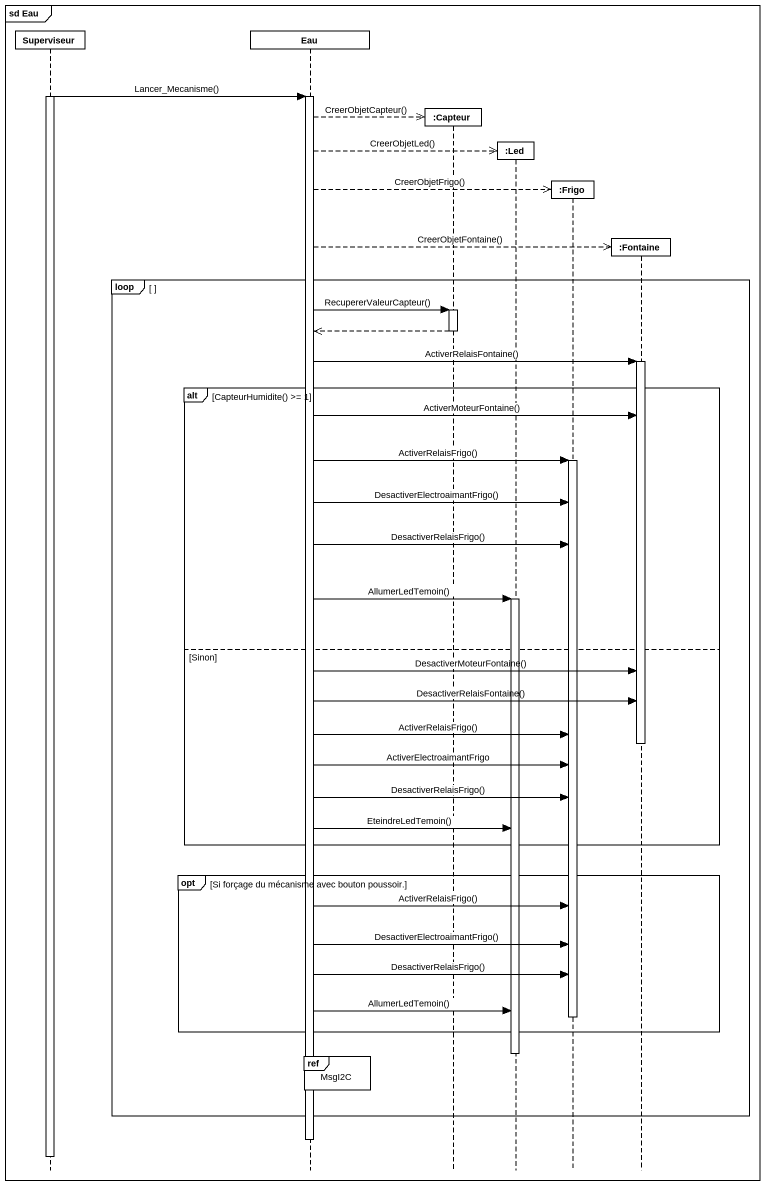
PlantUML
@startuml
mainframe sd Eau
hide footbox
participant Superviseur
participant Eau
participant ":Capteur" as Capteur
participant ":Led" as Led
participant ":Frigo" as Frigo
participant ":Fontaine" as Fontaine

activate Superviseur
Superviseur -> Eau : Lancer_Mecanisme()
activate Eau
Eau -->> Capteur ** : CreerObjetCapteur()
Eau -->> Led ** : CreerObjetLed()
Eau -->> Frigo ** : CreerObjetFrigo()
Eau -->> Fontaine ** : CreerObjetFontaine()
loop
  Eau -> Capteur : RecupererValeurCapteur()
  activate Capteur
  Capteur -->> Eau
  deactivate Capteur
  Eau -> Fontaine : ActiverRelaisFontaine()
  activate Fontaine
  alt CapteurHumidite() >= 1
    Eau -> Fontaine : ActiverMoteurFontaine()
    Eau -> Frigo : ActiverRelaisFrigo()
    activate Frigo
    Eau -> Frigo : DesactiverElectroaimantFrigo()
    Eau -> Frigo : DesactiverRelaisFrigo()
    Eau -> Led : AllumerLedTemoin()
    activate Led
  else Sinon
    Eau -> Fontaine : DesactiverMoteurFontaine()
    Eau -> Fontaine : DesactiverRelaisFontaine()
    Eau -> Frigo : ActiverRelaisFrigo()
    deactivate Fontaine
    Eau -> Frigo : ActiverElectroaimantFrigo
    Eau -> Frigo : DesactiverRelaisFrigo()
    Eau -> Led : EteindreLedTemoin()
  end
  opt Si forçage du mécanisme avec bouton poussoir.
    Eau -> Frigo : ActiverRelaisFrigo()
    Eau -> Frigo : DesactiverElectroaimantFrigo()
    Eau -> Frigo : DesactiverRelaisFrigo()
    Eau -> Led : AllumerLedTemoin()
    deactivate Frigo
  end
  deactivate Led
  ref over Eau : MsgI2C
end
deactivate Eau
deactivate Superviseur
@enduml
